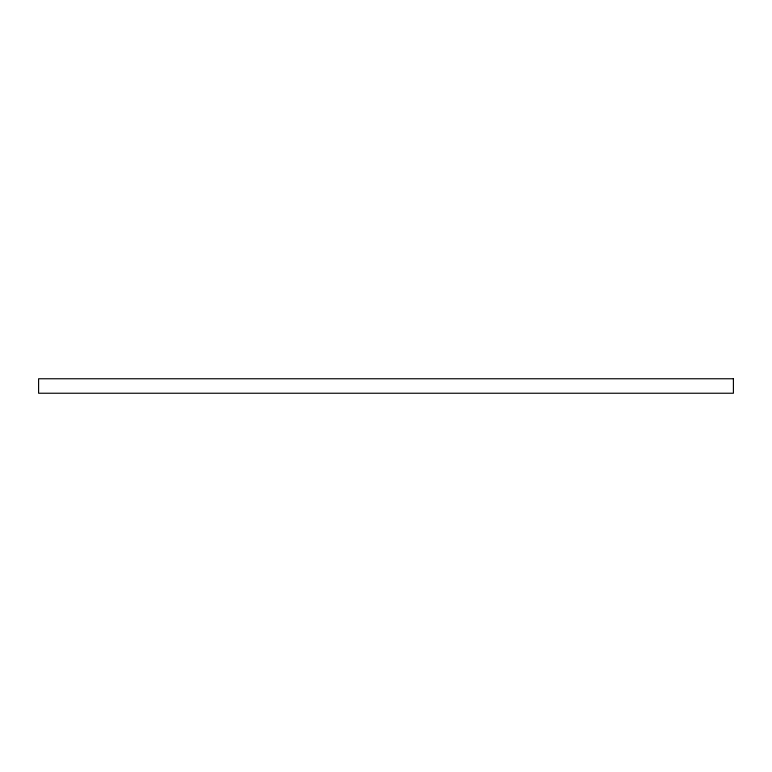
<?xml version="1.0" encoding="UTF-8"?>
<svg xmlns="http://www.w3.org/2000/svg" width="772" height="772" viewBox="0 0 772 772"><rect width="100%" height="100%" fill="white"/><g stroke="black" fill="none" stroke-linecap="round" stroke-linejoin="round"><path stroke-width="1.16" d="M733.4 378.762L38.6 378.762L38.6 393.238L733.4 393.238L733.4 378.762"/></g></svg>
